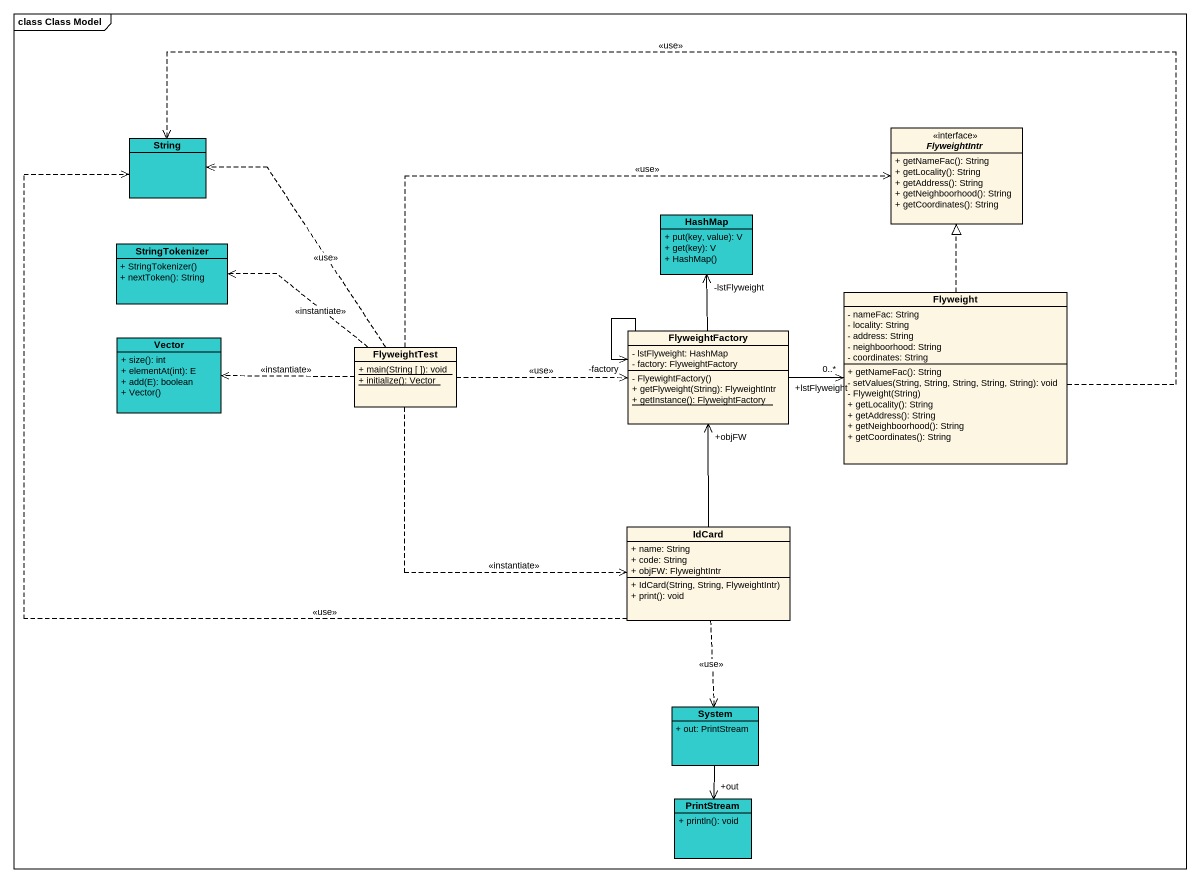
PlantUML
@startuml
mainframe class Class Model
hide circle
hide empty members
skinparam classAttributeIconSize 0
class String #33CCCC
interface FlyweightIntr {
  + getNameFac(): String
  + getLocality(): String
  + getAddress(): String
  + getNeighboorhood(): String
  + getCoordinates(): String
}
class HashMap #33CCCC {
  + put(key, value): V
  + get(key): V
  + HashMap()
}
class StringTokenizer #33CCCC {
  + StringTokenizer()
  + nextToken(): String
}
class Flyweight {
  - nameFac: String
  - locality: String
  - address: String
  - neighboorhood: String
  - coordinates: String
  + getNameFac(): String
  - setValues(String, String, String, String, String): void
  - Flyweight(String)
  + getLocality(): String
  + getAddress(): String
  + getNeighboorhood(): String
  + getCoordinates(): String
}
class Vector #33CCCC {
  + size(): int
  + elementAt(int): E
  + add(E): boolean
  + Vector()
}
class FlyweightTest {
  {static} + main(String [ ]): void
  {static} + initialize(): Vector
}
class FlyweightFactory {
  - lstFlyweight: HashMap
  - factory: FlyweightFactory
  - FlyewightFactory()
  + getFlyweight(String): FlyweightIntr
  {static} + getInstance(): FlyweightFactory
}
class IdCard {
  + name: String
  + code: String
  + objFW: FlyweightIntr
  + IdCard(String, String, FlyweightIntr)
  + print(): void
}
class System #33CCCC {
  + out: PrintStream
}
class PrintStream #33CCCC {
  + println(): void
}
Flyweight .left.> String : <<use>>
Flyweight .up.|> FlyweightIntr
Flyweight "0..*" <-left- "+lstFlyweight" FlyweightFactory
FlyweightTest .up.> String : <<use>>
FlyweightTest .right.> FlyweightIntr : <<use>>
FlyweightTest .left.> StringTokenizer : <<instantiate>>
FlyweightTest .left.> Vector : <<instantiate>>
FlyweightTest .right.> FlyweightFactory : <<use>>
FlyweightTest ..> IdCard : <<instantiate>>
FlyweightFactory -up-> "-lstFlyweight" HashMap
FlyweightFactory --> "-factory" FlyweightFactory
IdCard .up.> String : <<use>>
IdCard -up-> "+objFW" FlyweightFactory
IdCard ..> System : <<use>>
System --> "+out" PrintStream
@enduml
